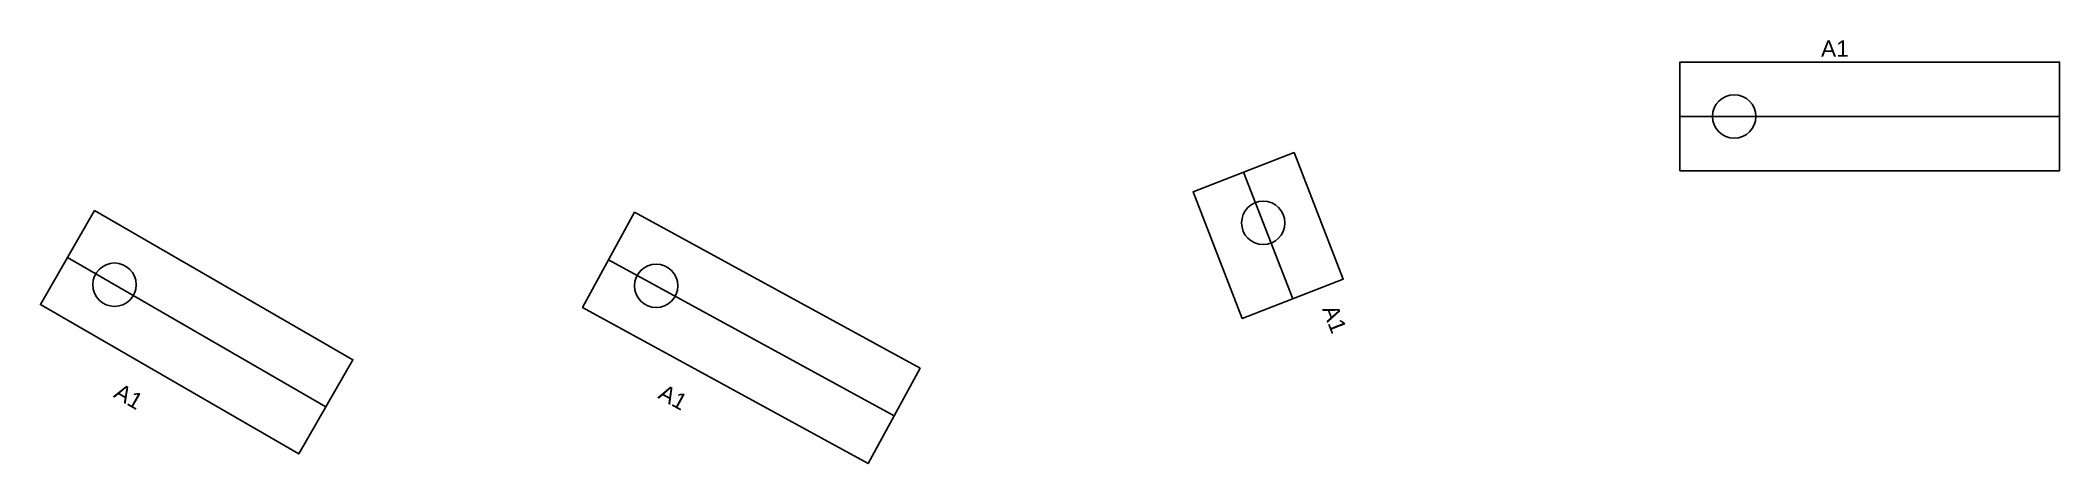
# Model space of a CAD drawing. Header units: millimetres. Extents: x -2 to 370, y -54 to 24.
import ezdxf

# ---------------------------------------------------------------- set-up
doc = ezdxf.new("R2010")
doc.units = ezdxf.units.MM
doc.styles.get("Standard").update_dxf_attribs({"font": 'arial.ttf'})

# ---------------------------------------------------------------- blocks, each defined once
blk = doc.blocks.new('*U5')
blk.add_line((2.68, -16), (50.31, -43.5))
blk.add_lwpolyline([(7.68, -7.34), (55.31, -34.84), (45.31, -52.16), (-2.32, -24.66)], close=True)
blk.add_circle((11.34, -21), 4)
blk.add_attdef('REP', (10.99, -41.6), '', height=3, rotation=330)
blk = doc.blocks.new('*U2')
blk.add_line((2.45, -16.41), (55.1, -45.18))
blk.add_lwpolyline([(7.24, -7.64), (59.9, -36.4), (50.31, -53.95), (-2.35, -25.19)], close=True)
blk.add_circle((11.22, -21.21), 4)
blk.add_attdef('REP', (11.36, -41.81), '', height=3, rotation=331.3521)
blk = doc.blocks.new('*U3')
blk.add_line((18.59, -6.05), (20.35, -30.99))
blk.add_lwpolyline([(28.56, -5.34), (30.33, -30.28), (10.38, -31.69), (8.61, -6.76)], close=True)
blk.add_circle((19.29, -16.03), 4)
blk.add_attdef('REP', (24.94, -34.36), '', height=3, rotation=274.0563)
blk = doc.blocks.new('*U4')
blk.add_line((0, 10), (70, 10))
blk.add_lwpolyline([(0, 0), (70, 0), (70, 20), (0, 20)], close=True)
blk.add_circle((10, 10), 4)
blk.add_attdef('REP', (26, 21), '', height=3)

msp = doc.modelspace()

# ---------------------------------------------------------------- block references
for name, p in [('*U4', (300, 0)), ('*U5', (0, 0)), ('*U2', (100, 0))]:
    msp.add_blockref(name, p).add_auto_attribs({'REP': 'A1'})
at = {"rotation": 17.18873385392469}
msp.add_blockref('*U3', (200, 0), dxfattribs=at).add_auto_attribs({'REP': 'A1'})

doc.saveas('drawing.dxf')
